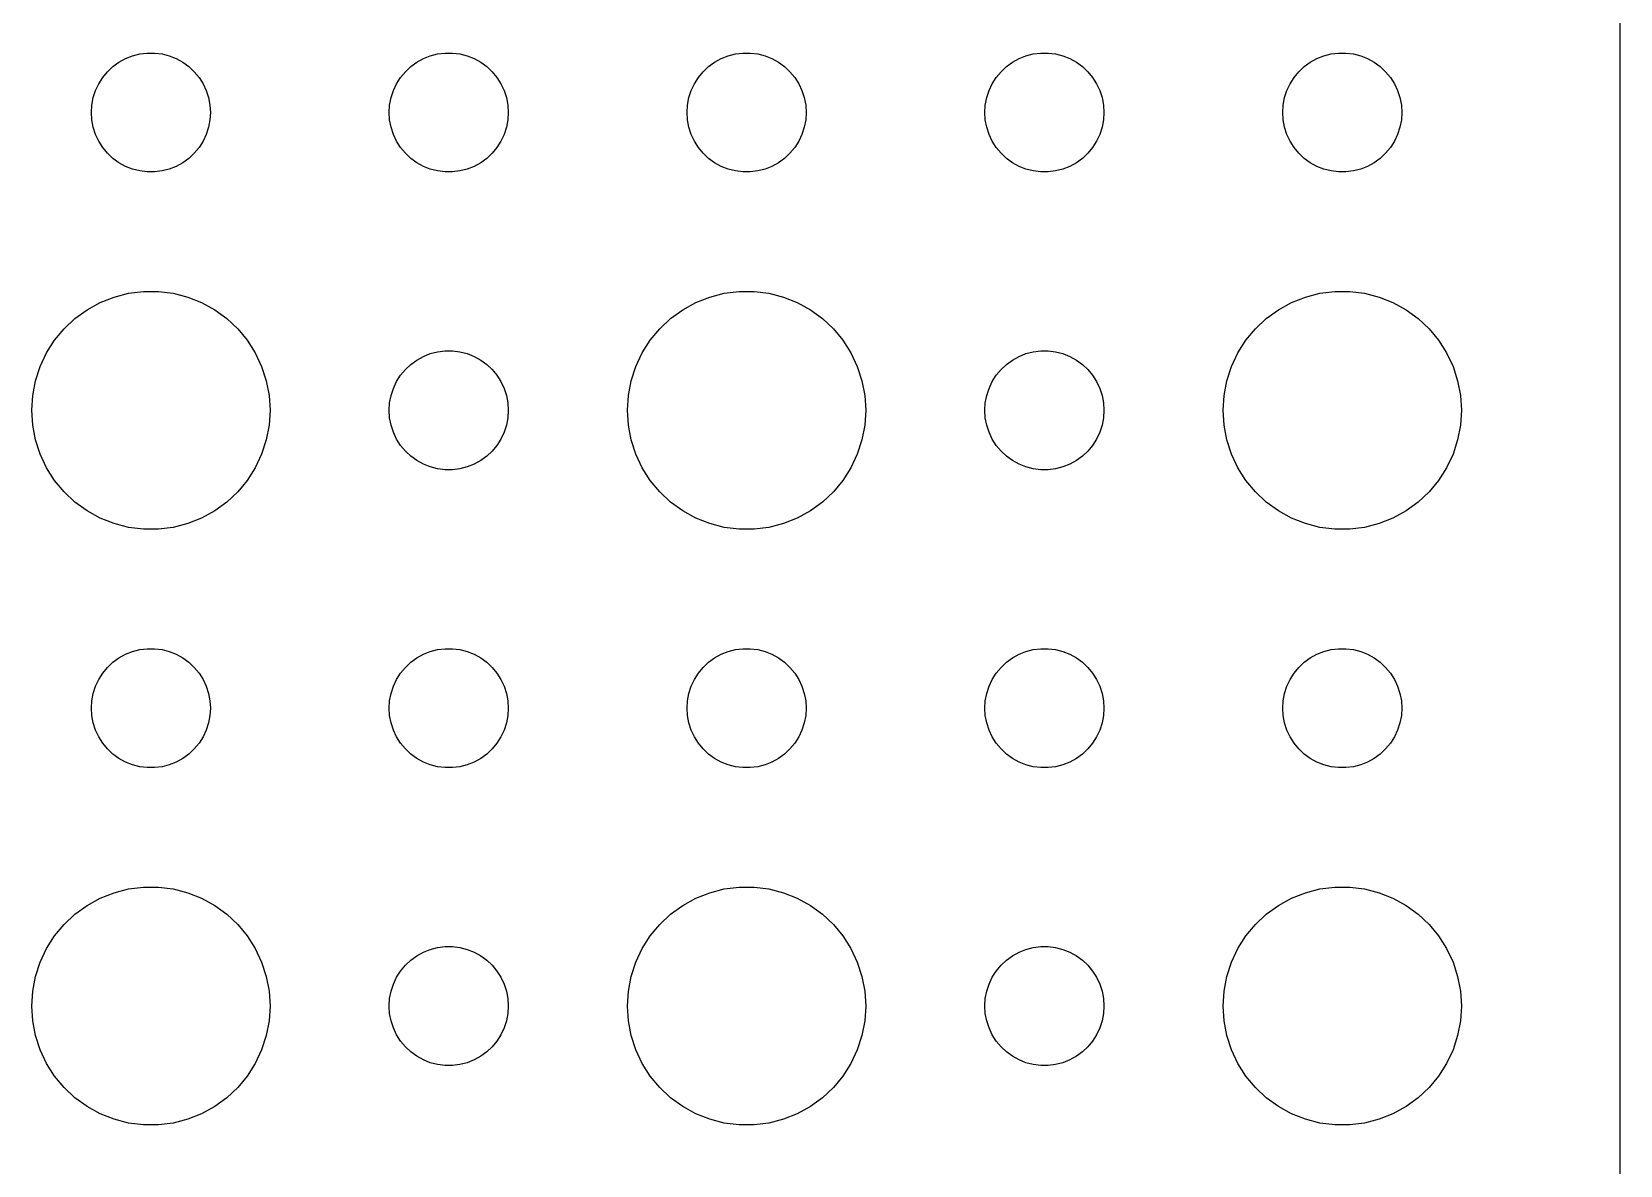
# Model space of a CAD drawing. Header units: metres. Extents: x -150 to 150, y -104 to 104.
# Drawn here: x 109.5 to 149.5, y -56.51 to -27.97 of the extents above; entities that cross this region are included whole.
import ezdxf

# ---------------------------------------------------------------- set-up
doc = ezdxf.new("R2010")
doc.units = ezdxf.units.M

msp = doc.modelspace()

# ---------------------------------------------------------------- linework, layer by layer
for p, q in [((149.5, -99.5), (149.5, 99.5)), ((111.544, -28.8442), (111.696, -28.7335)), ((111.696, -28.7335), (111.861, -28.6427)), ((111.861, -28.6427), (112.036, -28.5734)), ((112.036, -28.5734), (112.219, -28.5266)), ((112.219, -28.5266), (112.406, -28.503)), ((112.406, -28.503), (112.594, -28.503)), ((112.594, -28.503), (112.781, -28.5266)), ((112.781, -28.5266), (112.964, -28.5734)), ((112.964, -28.5734), (113.139, -28.6427)), ((113.139, -28.6427), (113.304, -28.7335)), ((113.304, -28.7335), (113.456, -28.8442)), ((119.044, -28.8442), (119.196, -28.7335)), ((119.196, -28.7335), (119.361, -28.6427)), ((119.361, -28.6427), (119.536, -28.5734)), ((119.536, -28.5734), (119.719, -28.5266)), ((119.719, -28.5266), (119.906, -28.503)), ((119.906, -28.503), (120.094, -28.503)), ((120.094, -28.503), (120.281, -28.5266)), ((120.281, -28.5266), (120.464, -28.5734)), ((120.464, -28.5734), (120.639, -28.6427)), ((120.639, -28.6427), (120.804, -28.7335)), ((120.804, -28.7335), (120.956, -28.8442)), ((126.544, -28.8442), (126.696, -28.7335)), ((126.696, -28.7335), (126.861, -28.6427)), ((126.861, -28.6427), (127.036, -28.5734)), ((127.036, -28.5734), (127.219, -28.5266)), ((127.219, -28.5266), (127.406, -28.503)), ((127.406, -28.503), (127.594, -28.503)), ((127.594, -28.503), (127.781, -28.5266)), ((127.781, -28.5266), (127.964, -28.5734)), ((127.964, -28.5734), (128.139, -28.6427)), ((128.139, -28.6427), (128.304, -28.7335)), ((128.304, -28.7335), (128.456, -28.8442)), ((134.044, -28.8442), (134.196, -28.7335)), ((134.196, -28.7335), (134.361, -28.6427)), ((134.361, -28.6427), (134.536, -28.5734)), ((134.536, -28.5734), (134.719, -28.5266)), ((134.719, -28.5266), (134.906, -28.503)), ((134.906, -28.503), (135.094, -28.503)), ((135.094, -28.503), (135.281, -28.5266)), ((135.281, -28.5266), (135.464, -28.5734)), ((135.464, -28.5734), (135.639, -28.6427)), ((135.639, -28.6427), (135.804, -28.7335)), ((135.804, -28.7335), (135.956, -28.8442)), ((141.544, -28.8442), (141.696, -28.7335)), ((141.696, -28.7335), (141.861, -28.6427)), ((141.861, -28.6427), (142.036, -28.5734)), ((142.036, -28.5734), (142.219, -28.5266)), ((142.219, -28.5266), (142.406, -28.503)), ((142.406, -28.503), (142.594, -28.503)), ((142.594, -28.503), (142.781, -28.5266)), ((142.781, -28.5266), (142.964, -28.5734)), ((142.964, -28.5734), (143.139, -28.6427)), ((143.139, -28.6427), (143.304, -28.7335)), ((143.304, -28.7335), (143.456, -28.8442)), ((111.186, -29.2774), (111.286, -29.1183)), ((111.286, -29.1183), (111.407, -28.9732)), ((111.407, -28.9732), (111.544, -28.8442)), ((113.456, -28.8442), (113.593, -28.9732)), ((113.593, -28.9732), (113.714, -29.1183)), ((113.714, -29.1183), (113.814, -29.2774)), ((118.686, -29.2774), (118.786, -29.1183)), ((118.786, -29.1183), (118.907, -28.9732)), ((118.907, -28.9732), (119.044, -28.8442)), ((120.956, -28.8442), (121.093, -28.9732)), ((121.093, -28.9732), (121.214, -29.1183)), ((121.214, -29.1183), (121.314, -29.2774)), ((126.186, -29.2774), (126.286, -29.1183)), ((126.286, -29.1183), (126.407, -28.9732)), ((126.407, -28.9732), (126.544, -28.8442)), ((128.456, -28.8442), (128.593, -28.9732)), ((128.593, -28.9732), (128.714, -29.1183)), ((128.714, -29.1183), (128.814, -29.2774)), ((133.686, -29.2774), (133.786, -29.1183)), ((133.786, -29.1183), (133.907, -28.9732)), ((133.907, -28.9732), (134.044, -28.8442)), ((135.956, -28.8442), (136.093, -28.9732)), ((136.093, -28.9732), (136.214, -29.1183)), ((136.214, -29.1183), (136.314, -29.2774)), ((141.186, -29.2774), (141.286, -29.1183)), ((141.286, -29.1183), (141.407, -28.9732)), ((141.407, -28.9732), (141.544, -28.8442)), ((143.456, -28.8442), (143.593, -28.9732)), ((143.593, -28.9732), (143.714, -29.1183)), ((143.714, -29.1183), (143.814, -29.2774)), ((111.047, -29.627), (111.105, -29.4478)), ((111.105, -29.4478), (111.186, -29.2774)), ((113.814, -29.2774), (113.895, -29.4478)), ((113.895, -29.4478), (113.953, -29.627)), ((118.547, -29.627), (118.605, -29.4478)), ((118.605, -29.4478), (118.686, -29.2774)), ((121.314, -29.2774), (121.395, -29.4478)), ((121.395, -29.4478), (121.453, -29.627)), ((126.047, -29.627), (126.105, -29.4478)), ((126.105, -29.4478), (126.186, -29.2774)), ((128.814, -29.2774), (128.895, -29.4478)), ((128.895, -29.4478), (128.953, -29.627)), ((133.547, -29.627), (133.605, -29.4478)), ((133.605, -29.4478), (133.686, -29.2774)), ((136.314, -29.2774), (136.395, -29.4478)), ((136.395, -29.4478), (136.453, -29.627)), ((141.047, -29.627), (141.105, -29.4478)), ((141.105, -29.4478), (141.186, -29.2774)), ((143.814, -29.2774), (143.895, -29.4478)), ((143.895, -29.4478), (143.953, -29.627)), ((111, -30), (111.012, -29.812)), ((111.012, -30.188), (111, -30)), ((111.012, -29.812), (111.047, -29.627)), ((113.953, -29.627), (113.988, -29.812)), ((113.988, -29.812), (114, -30)), ((114, -30), (113.988, -30.188)), ((118.5, -30), (118.512, -29.812)), ((118.512, -30.188), (118.5, -30)), ((118.512, -29.812), (118.547, -29.627)), ((121.453, -29.627), (121.488, -29.812)), ((121.488, -29.812), (121.5, -30)), ((121.5, -30), (121.488, -30.188)), ((126, -30), (126.012, -29.812)), ((126.012, -30.188), (126, -30)), ((126.012, -29.812), (126.047, -29.627)), ((128.953, -29.627), (128.988, -29.812)), ((128.988, -29.812), (129, -30)), ((129, -30), (128.988, -30.188)), ((133.5, -30), (133.512, -29.812)), ((133.512, -30.188), (133.5, -30)), ((133.512, -29.812), (133.547, -29.627)), ((136.453, -29.627), (136.488, -29.812)), ((136.488, -29.812), (136.5, -30)), ((136.5, -30), (136.488, -30.188)), ((141, -30), (141.012, -29.812)), ((141.012, -30.188), (141, -30)), ((141.012, -29.812), (141.047, -29.627)), ((143.953, -29.627), (143.988, -29.812)), ((143.988, -29.812), (144, -30)), ((144, -30), (143.988, -30.188)), ((111.047, -30.373), (111.012, -30.188)), ((111.105, -30.5522), (111.047, -30.373)), ((113.953, -30.373), (113.895, -30.5522)), ((113.988, -30.188), (113.953, -30.373)), ((118.547, -30.373), (118.512, -30.188)), ((118.605, -30.5522), (118.547, -30.373)), ((121.453, -30.373), (121.395, -30.5522)), ((121.488, -30.188), (121.453, -30.373)), ((126.047, -30.373), (126.012, -30.188)), ((126.105, -30.5522), (126.047, -30.373)), ((128.953, -30.373), (128.895, -30.5522)), ((128.988, -30.188), (128.953, -30.373)), ((133.547, -30.373), (133.512, -30.188)), ((133.605, -30.5522), (133.547, -30.373)), ((136.453, -30.373), (136.395, -30.5522)), ((136.488, -30.188), (136.453, -30.373)), ((141.047, -30.373), (141.012, -30.188)), ((141.105, -30.5522), (141.047, -30.373)), ((143.953, -30.373), (143.895, -30.5522)), ((143.988, -30.188), (143.953, -30.373)), ((111.186, -30.7226), (111.105, -30.5522)), ((111.286, -30.8817), (111.186, -30.7226)), ((113.814, -30.7226), (113.714, -30.8817)), ((113.895, -30.5522), (113.814, -30.7226)), ((118.686, -30.7226), (118.605, -30.5522)), ((118.786, -30.8817), (118.686, -30.7226)), ((121.314, -30.7226), (121.214, -30.8817)), ((121.395, -30.5522), (121.314, -30.7226)), ((126.186, -30.7226), (126.105, -30.5522)), ((126.286, -30.8817), (126.186, -30.7226)), ((128.814, -30.7226), (128.714, -30.8817)), ((128.895, -30.5522), (128.814, -30.7226)), ((133.686, -30.7226), (133.605, -30.5522)), ((133.786, -30.8817), (133.686, -30.7226)), ((136.314, -30.7226), (136.214, -30.8817)), ((136.395, -30.5522), (136.314, -30.7226)), ((141.186, -30.7226), (141.105, -30.5522)), ((141.286, -30.8817), (141.186, -30.7226)), ((143.814, -30.7226), (143.714, -30.8817)), ((143.895, -30.5522), (143.814, -30.7226)), ((111.407, -31.0268), (111.286, -30.8817)), ((111.544, -31.1558), (111.407, -31.0268)), ((111.696, -31.2665), (111.544, -31.1558)), ((113.456, -31.1558), (113.304, -31.2665)), ((113.593, -31.0268), (113.456, -31.1558)), ((113.714, -30.8817), (113.593, -31.0268)), ((118.907, -31.0268), (118.786, -30.8817)), ((119.044, -31.1558), (118.907, -31.0268)), ((119.196, -31.2665), (119.044, -31.1558)), ((120.956, -31.1558), (120.804, -31.2665)), ((121.093, -31.0268), (120.956, -31.1558)), ((121.214, -30.8817), (121.093, -31.0268)), ((126.407, -31.0268), (126.286, -30.8817)), ((126.544, -31.1558), (126.407, -31.0268)), ((126.696, -31.2665), (126.544, -31.1558)), ((128.456, -31.1558), (128.304, -31.2665)), ((128.593, -31.0268), (128.456, -31.1558)), ((128.714, -30.8817), (128.593, -31.0268)), ((133.907, -31.0268), (133.786, -30.8817)), ((134.044, -31.1558), (133.907, -31.0268)), ((134.196, -31.2665), (134.044, -31.1558)), ((135.956, -31.1558), (135.804, -31.2665)), ((136.093, -31.0268), (135.956, -31.1558)), ((136.214, -30.8817), (136.093, -31.0268)), ((141.407, -31.0268), (141.286, -30.8817)), ((141.544, -31.1558), (141.407, -31.0268)), ((141.696, -31.2665), (141.544, -31.1558)), ((143.456, -31.1558), (143.304, -31.2665)), ((143.593, -31.0268), (143.456, -31.1558)), ((143.714, -30.8817), (143.593, -31.0268)), ((111.861, -31.3572), (111.696, -31.2665)), ((112.036, -31.4266), (111.861, -31.3572)), ((112.219, -31.4734), (112.036, -31.4266)), ((112.406, -31.497), (112.219, -31.4734)), ((112.594, -31.497), (112.406, -31.497)), ((112.781, -31.4734), (112.594, -31.497)), ((112.964, -31.4266), (112.781, -31.4734)), ((113.139, -31.3572), (112.964, -31.4266)), ((113.304, -31.2665), (113.139, -31.3572)), ((119.361, -31.3572), (119.196, -31.2665)), ((119.536, -31.4266), (119.361, -31.3572)), ((119.719, -31.4734), (119.536, -31.4266)), ((119.906, -31.497), (119.719, -31.4734)), ((120.094, -31.497), (119.906, -31.497)), ((120.281, -31.4734), (120.094, -31.497)), ((120.464, -31.4266), (120.281, -31.4734)), ((120.639, -31.3572), (120.464, -31.4266)), ((120.804, -31.2665), (120.639, -31.3572)), ((126.861, -31.3572), (126.696, -31.2665)), ((127.036, -31.4266), (126.861, -31.3572)), ((127.219, -31.4734), (127.036, -31.4266)), ((127.406, -31.497), (127.219, -31.4734)), ((127.594, -31.497), (127.406, -31.497)), ((127.781, -31.4734), (127.594, -31.497)), ((127.964, -31.4266), (127.781, -31.4734)), ((128.139, -31.3572), (127.964, -31.4266)), ((128.304, -31.2665), (128.139, -31.3572)), ((134.361, -31.3572), (134.196, -31.2665)), ((134.536, -31.4266), (134.361, -31.3572)), ((134.719, -31.4734), (134.536, -31.4266)), ((134.906, -31.497), (134.719, -31.4734)), ((135.094, -31.497), (134.906, -31.497)), ((135.281, -31.4734), (135.094, -31.497)), ((135.464, -31.4266), (135.281, -31.4734)), ((135.639, -31.3572), (135.464, -31.4266)), ((135.804, -31.2665), (135.639, -31.3572)), ((141.861, -31.3572), (141.696, -31.2665)), ((142.036, -31.4266), (141.861, -31.3572)), ((142.219, -31.4734), (142.036, -31.4266)), ((142.406, -31.497), (142.219, -31.4734)), ((142.594, -31.497), (142.406, -31.497)), ((142.781, -31.4734), (142.594, -31.497)), ((142.964, -31.4266), (142.781, -31.4734)), ((143.139, -31.3572), (142.964, -31.4266)), ((143.304, -31.2665), (143.139, -31.3572)), ((110.893, -34.967), (111.223, -34.7855)), ((111.223, -34.7855), (111.573, -34.6468)), ((111.573, -34.6468), (111.938, -34.5531)), ((111.938, -34.5531), (112.312, -34.5059)), ((112.312, -34.5059), (112.688, -34.5059)), ((112.688, -34.5059), (113.062, -34.5531)), ((113.062, -34.5531), (113.427, -34.6468)), ((113.427, -34.6468), (113.777, -34.7855)), ((113.777, -34.7855), (114.107, -34.967)), ((125.893, -34.967), (126.223, -34.7855)), ((126.223, -34.7855), (126.573, -34.6468)), ((126.573, -34.6468), (126.938, -34.5531)), ((126.938, -34.5531), (127.312, -34.5059)), ((127.312, -34.5059), (127.688, -34.5059)), ((127.688, -34.5059), (128.062, -34.5531)), ((128.062, -34.5531), (128.427, -34.6468)), ((128.427, -34.6468), (128.777, -34.7855)), ((128.777, -34.7855), (129.107, -34.967)), ((140.893, -34.967), (141.223, -34.7855)), ((141.223, -34.7855), (141.573, -34.6468)), ((141.573, -34.6468), (141.938, -34.5531)), ((141.938, -34.5531), (142.312, -34.5059)), ((142.312, -34.5059), (142.688, -34.5059)), ((142.688, -34.5059), (143.062, -34.5531)), ((143.062, -34.5531), (143.427, -34.6468)), ((143.427, -34.6468), (143.777, -34.7855)), ((143.777, -34.7855), (144.107, -34.967)), ((110.313, -35.4464), (110.588, -35.1885)), ((110.588, -35.1885), (110.893, -34.967)), ((114.107, -34.967), (114.412, -35.1885)), ((114.412, -35.1885), (114.687, -35.4464)), ((125.313, -35.4464), (125.588, -35.1885)), ((125.588, -35.1885), (125.893, -34.967)), ((129.107, -34.967), (129.412, -35.1885)), ((129.412, -35.1885), (129.687, -35.4464)), ((140.313, -35.4464), (140.588, -35.1885)), ((140.588, -35.1885), (140.893, -34.967)), ((144.107, -34.967), (144.412, -35.1885)), ((144.412, -35.1885), (144.687, -35.4464)), ((110.073, -35.7366), (110.313, -35.4464)), ((114.687, -35.4464), (114.927, -35.7366)), ((125.073, -35.7366), (125.313, -35.4464)), ((129.687, -35.4464), (129.927, -35.7366)), ((140.073, -35.7366), (140.313, -35.4464)), ((144.687, -35.4464), (144.927, -35.7366)), ((109.871, -36.0547), (110.073, -35.7366)), ((114.927, -35.7366), (115.129, -36.0547)), ((124.871, -36.0547), (125.073, -35.7366)), ((129.927, -35.7366), (130.129, -36.0547)), ((139.871, -36.0547), (140.073, -35.7366)), ((144.927, -35.7366), (145.129, -36.0547)), ((109.594, -36.7539), (109.711, -36.3956)), ((109.711, -36.3956), (109.871, -36.0547)), ((115.129, -36.0547), (115.289, -36.3956)), ((115.289, -36.3956), (115.406, -36.7539)), ((118.907, -36.4732), (119.044, -36.3442)), ((119.044, -36.3442), (119.196, -36.2335)), ((119.196, -36.2335), (119.361, -36.1428)), ((119.361, -36.1428), (119.536, -36.0734)), ((119.536, -36.0734), (119.719, -36.0266)), ((119.719, -36.0266), (119.906, -36.003)), ((119.906, -36.003), (120.094, -36.003)), ((120.094, -36.003), (120.281, -36.0266)), ((120.281, -36.0266), (120.464, -36.0734)), ((120.464, -36.0734), (120.639, -36.1428)), ((120.639, -36.1428), (120.804, -36.2335)), ((120.804, -36.2335), (120.956, -36.3442)), ((120.956, -36.3442), (121.093, -36.4732)), ((124.594, -36.7539), (124.711, -36.3956)), ((124.711, -36.3956), (124.871, -36.0547)), ((130.129, -36.0547), (130.289, -36.3956)), ((130.289, -36.3956), (130.406, -36.7539)), ((133.907, -36.4732), (134.044, -36.3442)), ((134.044, -36.3442), (134.196, -36.2335)), ((134.196, -36.2335), (134.361, -36.1428)), ((134.361, -36.1428), (134.536, -36.0734)), ((134.536, -36.0734), (134.719, -36.0266)), ((134.719, -36.0266), (134.906, -36.003)), ((134.906, -36.003), (135.094, -36.003)), ((135.094, -36.003), (135.281, -36.0266)), ((135.281, -36.0266), (135.464, -36.0734)), ((135.464, -36.0734), (135.639, -36.1428)), ((135.639, -36.1428), (135.804, -36.2335)), ((135.804, -36.2335), (135.956, -36.3442)), ((135.956, -36.3442), (136.093, -36.4732)), ((139.594, -36.7539), (139.711, -36.3956)), ((139.711, -36.3956), (139.871, -36.0547)), ((145.129, -36.0547), (145.289, -36.3956)), ((145.289, -36.3956), (145.406, -36.7539)), ((109.524, -37.124), (109.594, -36.7539)), ((115.406, -36.7539), (115.476, -37.124)), ((118.605, -36.9478), (118.686, -36.7774)), ((118.686, -36.7774), (118.786, -36.6183)), ((118.786, -36.6183), (118.907, -36.4732)), ((121.093, -36.4732), (121.214, -36.6183)), ((121.214, -36.6183), (121.314, -36.7774)), ((121.314, -36.7774), (121.395, -36.9478)), ((124.524, -37.124), (124.594, -36.7539)), ((130.406, -36.7539), (130.476, -37.124)), ((133.605, -36.9478), (133.686, -36.7774)), ((133.686, -36.7774), (133.786, -36.6183)), ((133.786, -36.6183), (133.907, -36.4732)), ((136.093, -36.4732), (136.214, -36.6183)), ((136.214, -36.6183), (136.314, -36.7774)), ((136.314, -36.7774), (136.395, -36.9478)), ((139.524, -37.124), (139.594, -36.7539)), ((145.406, -36.7539), (145.476, -37.124)), ((109.5, -37.5), (109.524, -37.124)), ((115.476, -37.124), (115.5, -37.5)), ((118.512, -37.312), (118.547, -37.127)), ((118.547, -37.127), (118.605, -36.9478)), ((121.395, -36.9478), (121.453, -37.127)), ((121.453, -37.127), (121.488, -37.312)), ((124.5, -37.5), (124.524, -37.124)), ((130.476, -37.124), (130.5, -37.5)), ((133.512, -37.312), (133.547, -37.127)), ((133.547, -37.127), (133.605, -36.9478)), ((136.395, -36.9478), (136.453, -37.127)), ((136.453, -37.127), (136.488, -37.312)), ((139.5, -37.5), (139.524, -37.124)), ((145.476, -37.124), (145.5, -37.5)), ((109.524, -37.876), (109.5, -37.5)), ((115.5, -37.5), (115.476, -37.876)), ((118.5, -37.5), (118.512, -37.312)), ((118.512, -37.688), (118.5, -37.5)), ((121.488, -37.312), (121.5, -37.5)), ((121.5, -37.5), (121.488, -37.688)), ((124.524, -37.876), (124.5, -37.5)), ((130.5, -37.5), (130.476, -37.876)), ((133.5, -37.5), (133.512, -37.312)), ((133.512, -37.688), (133.5, -37.5)), ((136.488, -37.312), (136.5, -37.5)), ((136.5, -37.5), (136.488, -37.688)), ((139.524, -37.876), (139.5, -37.5)), ((145.5, -37.5), (145.476, -37.876)), ((109.594, -38.2461), (109.524, -37.876)), ((115.476, -37.876), (115.406, -38.2461)), ((118.547, -37.873), (118.512, -37.688)), ((118.605, -38.0522), (118.547, -37.873)), ((121.453, -37.873), (121.395, -38.0522)), ((121.488, -37.688), (121.453, -37.873)), ((124.594, -38.2461), (124.524, -37.876)), ((130.476, -37.876), (130.406, -38.2461)), ((133.547, -37.873), (133.512, -37.688)), ((133.605, -38.0522), (133.547, -37.873)), ((136.453, -37.873), (136.395, -38.0522)), ((136.488, -37.688), (136.453, -37.873)), ((139.594, -38.2461), (139.524, -37.876)), ((145.476, -37.876), (145.406, -38.2461)), ((109.711, -38.6044), (109.594, -38.2461)), ((115.406, -38.2461), (115.289, -38.6044)), ((118.686, -38.2226), (118.605, -38.0522)), ((118.786, -38.3817), (118.686, -38.2226)), ((118.907, -38.5268), (118.786, -38.3817)), ((121.214, -38.3817), (121.093, -38.5268)), ((121.314, -38.2226), (121.214, -38.3817)), ((121.395, -38.0522), (121.314, -38.2226)), ((124.711, -38.6044), (124.594, -38.2461)), ((130.406, -38.2461), (130.289, -38.6044)), ((133.686, -38.2226), (133.605, -38.0522)), ((133.786, -38.3817), (133.686, -38.2226)), ((133.907, -38.5268), (133.786, -38.3817)), ((136.214, -38.3817), (136.093, -38.5268)), ((136.314, -38.2226), (136.214, -38.3817)), ((136.395, -38.0522), (136.314, -38.2226)), ((139.711, -38.6044), (139.594, -38.2461)), ((145.406, -38.2461), (145.289, -38.6044)), ((109.871, -38.9453), (109.711, -38.6044)), ((115.289, -38.6044), (115.129, -38.9453)), ((119.044, -38.6558), (118.907, -38.5268)), ((119.196, -38.7665), (119.044, -38.6558)), ((119.361, -38.8572), (119.196, -38.7665)), ((120.804, -38.7665), (120.639, -38.8572)), ((120.956, -38.6558), (120.804, -38.7665)), ((121.093, -38.5268), (120.956, -38.6558)), ((124.871, -38.9453), (124.711, -38.6044)), ((130.289, -38.6044), (130.129, -38.9453)), ((134.044, -38.6558), (133.907, -38.5268)), ((134.196, -38.7665), (134.044, -38.6558)), ((134.361, -38.8572), (134.196, -38.7665)), ((135.804, -38.7665), (135.639, -38.8572)), ((135.956, -38.6558), (135.804, -38.7665)), ((136.093, -38.5268), (135.956, -38.6558)), ((139.871, -38.9453), (139.711, -38.6044)), ((145.289, -38.6044), (145.129, -38.9453)), ((110.073, -39.2634), (109.871, -38.9453)), ((115.129, -38.9453), (114.927, -39.2634)), ((119.536, -38.9266), (119.361, -38.8572)), ((119.719, -38.9734), (119.536, -38.9266)), ((119.906, -38.997), (119.719, -38.9734)), ((120.094, -38.997), (119.906, -38.997)), ((120.281, -38.9734), (120.094, -38.997)), ((120.464, -38.9266), (120.281, -38.9734)), ((120.639, -38.8572), (120.464, -38.9266)), ((125.073, -39.2634), (124.871, -38.9453)), ((130.129, -38.9453), (129.927, -39.2634)), ((134.536, -38.9266), (134.361, -38.8572)), ((134.719, -38.9734), (134.536, -38.9266)), ((134.906, -38.997), (134.719, -38.9734)), ((135.094, -38.997), (134.906, -38.997)), ((135.281, -38.9734), (135.094, -38.997)), ((135.464, -38.9266), (135.281, -38.9734)), ((135.639, -38.8572), (135.464, -38.9266)), ((140.073, -39.2634), (139.871, -38.9453)), ((145.129, -38.9453), (144.927, -39.2634)), ((110.313, -39.5536), (110.073, -39.2634)), ((110.588, -39.8115), (110.313, -39.5536)), ((114.687, -39.5536), (114.412, -39.8115)), ((114.927, -39.2634), (114.687, -39.5536)), ((125.313, -39.5536), (125.073, -39.2634)), ((125.588, -39.8115), (125.313, -39.5536)), ((129.687, -39.5536), (129.412, -39.8115)), ((129.927, -39.2634), (129.687, -39.5536)), ((140.313, -39.5536), (140.073, -39.2634)), ((140.588, -39.8115), (140.313, -39.5536)), ((144.687, -39.5536), (144.412, -39.8115)), ((144.927, -39.2634), (144.687, -39.5536)), ((110.893, -40.033), (110.588, -39.8115)), ((114.412, -39.8115), (114.107, -40.033)), ((125.893, -40.033), (125.588, -39.8115)), ((129.412, -39.8115), (129.107, -40.033)), ((140.893, -40.033), (140.588, -39.8115)), ((144.412, -39.8115), (144.107, -40.033)), ((111.223, -40.2145), (110.893, -40.033)), ((111.573, -40.3532), (111.223, -40.2145)), ((111.938, -40.4469), (111.573, -40.3532)), ((113.427, -40.3532), (113.062, -40.4469)), ((113.777, -40.2145), (113.427, -40.3532)), ((114.107, -40.033), (113.777, -40.2145)), ((126.223, -40.2145), (125.893, -40.033)), ((126.573, -40.3532), (126.223, -40.2145)), ((126.938, -40.4469), (126.573, -40.3532)), ((128.427, -40.3532), (128.062, -40.4469)), ((128.777, -40.2145), (128.427, -40.3532)), ((129.107, -40.033), (128.777, -40.2145)), ((141.223, -40.2145), (140.893, -40.033)), ((141.573, -40.3532), (141.223, -40.2145)), ((141.938, -40.4469), (141.573, -40.3532)), ((143.427, -40.3532), (143.062, -40.4469)), ((143.777, -40.2145), (143.427, -40.3532)), ((144.107, -40.033), (143.777, -40.2145)), ((112.312, -40.4941), (111.938, -40.4469)), ((112.688, -40.4941), (112.312, -40.4941)), ((113.062, -40.4469), (112.688, -40.4941)), ((127.312, -40.4941), (126.938, -40.4469)), ((127.688, -40.4941), (127.312, -40.4941)), ((128.062, -40.4469), (127.688, -40.4941)), ((142.312, -40.4941), (141.938, -40.4469)), ((142.688, -40.4941), (142.312, -40.4941)), ((143.062, -40.4469), (142.688, -40.4941)), ((111.861, -43.6428), (112.036, -43.5734)), ((112.036, -43.5734), (112.219, -43.5266)), ((112.219, -43.5266), (112.406, -43.503)), ((112.406, -43.503), (112.594, -43.503)), ((112.594, -43.503), (112.781, -43.5266)), ((112.781, -43.5266), (112.964, -43.5734)), ((112.964, -43.5734), (113.139, -43.6428)), ((119.361, -43.6428), (119.536, -43.5734)), ((119.536, -43.5734), (119.719, -43.5266)), ((119.719, -43.5266), (119.906, -43.503)), ((119.906, -43.503), (120.094, -43.503)), ((120.094, -43.503), (120.281, -43.5266)), ((120.281, -43.5266), (120.464, -43.5734)), ((120.464, -43.5734), (120.639, -43.6428)), ((126.861, -43.6428), (127.036, -43.5734)), ((127.036, -43.5734), (127.219, -43.5266)), ((127.219, -43.5266), (127.406, -43.503)), ((127.406, -43.503), (127.594, -43.503)), ((127.594, -43.503), (127.781, -43.5266)), ((127.781, -43.5266), (127.964, -43.5734)), ((127.964, -43.5734), (128.139, -43.6428)), ((134.361, -43.6428), (134.536, -43.5734)), ((134.536, -43.5734), (134.719, -43.5266)), ((134.719, -43.5266), (134.906, -43.503)), ((134.906, -43.503), (135.094, -43.503)), ((135.094, -43.503), (135.281, -43.5266)), ((135.281, -43.5266), (135.464, -43.5734)), ((135.464, -43.5734), (135.639, -43.6428)), ((141.861, -43.6428), (142.036, -43.5734)), ((142.036, -43.5734), (142.219, -43.5266)), ((142.219, -43.5266), (142.406, -43.503)), ((142.406, -43.503), (142.594, -43.503)), ((142.594, -43.503), (142.781, -43.5266)), ((142.781, -43.5266), (142.964, -43.5734)), ((142.964, -43.5734), (143.139, -43.6428)), ((111.286, -44.1183), (111.407, -43.9732)), ((111.407, -43.9732), (111.544, -43.8442)), ((111.544, -43.8442), (111.696, -43.7335)), ((111.696, -43.7335), (111.861, -43.6428)), ((113.139, -43.6428), (113.304, -43.7335)), ((113.304, -43.7335), (113.456, -43.8442)), ((113.456, -43.8442), (113.593, -43.9732)), ((113.593, -43.9732), (113.714, -44.1183)), ((118.786, -44.1183), (118.907, -43.9732)), ((118.907, -43.9732), (119.044, -43.8442)), ((119.044, -43.8442), (119.196, -43.7335)), ((119.196, -43.7335), (119.361, -43.6428)), ((120.639, -43.6428), (120.804, -43.7335)), ((120.804, -43.7335), (120.956, -43.8442)), ((120.956, -43.8442), (121.093, -43.9732)), ((121.093, -43.9732), (121.214, -44.1183)), ((126.286, -44.1183), (126.407, -43.9732)), ((126.407, -43.9732), (126.544, -43.8442)), ((126.544, -43.8442), (126.696, -43.7335)), ((126.696, -43.7335), (126.861, -43.6428)), ((128.139, -43.6428), (128.304, -43.7335)), ((128.304, -43.7335), (128.456, -43.8442)), ((128.456, -43.8442), (128.593, -43.9732)), ((128.593, -43.9732), (128.714, -44.1183)), ((133.786, -44.1183), (133.907, -43.9732)), ((133.907, -43.9732), (134.044, -43.8442)), ((134.044, -43.8442), (134.196, -43.7335)), ((134.196, -43.7335), (134.361, -43.6428)), ((135.639, -43.6428), (135.804, -43.7335)), ((135.804, -43.7335), (135.956, -43.8442)), ((135.956, -43.8442), (136.093, -43.9732)), ((136.093, -43.9732), (136.214, -44.1183)), ((141.286, -44.1183), (141.407, -43.9732)), ((141.407, -43.9732), (141.544, -43.8442)), ((141.544, -43.8442), (141.696, -43.7335)), ((141.696, -43.7335), (141.861, -43.6428)), ((143.139, -43.6428), (143.304, -43.7335)), ((143.304, -43.7335), (143.456, -43.8442)), ((143.456, -43.8442), (143.593, -43.9732)), ((143.593, -43.9732), (143.714, -44.1183)), ((111.105, -44.4478), (111.186, -44.2774)), ((111.186, -44.2774), (111.286, -44.1183)), ((113.714, -44.1183), (113.814, -44.2774)), ((113.814, -44.2774), (113.895, -44.4478)), ((118.605, -44.4478), (118.686, -44.2774)), ((118.686, -44.2774), (118.786, -44.1183)), ((121.214, -44.1183), (121.314, -44.2774)), ((121.314, -44.2774), (121.395, -44.4478)), ((126.105, -44.4478), (126.186, -44.2774)), ((126.186, -44.2774), (126.286, -44.1183)), ((128.714, -44.1183), (128.814, -44.2774)), ((128.814, -44.2774), (128.895, -44.4478)), ((133.605, -44.4478), (133.686, -44.2774)), ((133.686, -44.2774), (133.786, -44.1183)), ((136.214, -44.1183), (136.314, -44.2774)), ((136.314, -44.2774), (136.395, -44.4478)), ((141.105, -44.4478), (141.186, -44.2774)), ((141.186, -44.2774), (141.286, -44.1183)), ((143.714, -44.1183), (143.814, -44.2774)), ((143.814, -44.2774), (143.895, -44.4478)), ((111.012, -44.812), (111.047, -44.627)), ((111.047, -44.627), (111.105, -44.4478)), ((113.895, -44.4478), (113.953, -44.627)), ((113.953, -44.627), (113.988, -44.812)), ((118.512, -44.812), (118.547, -44.627)), ((118.547, -44.627), (118.605, -44.4478)), ((121.395, -44.4478), (121.453, -44.627)), ((121.453, -44.627), (121.488, -44.812)), ((126.012, -44.812), (126.047, -44.627)), ((126.047, -44.627), (126.105, -44.4478)), ((128.895, -44.4478), (128.953, -44.627)), ((128.953, -44.627), (128.988, -44.812)), ((133.512, -44.812), (133.547, -44.627)), ((133.547, -44.627), (133.605, -44.4478)), ((136.395, -44.4478), (136.453, -44.627)), ((136.453, -44.627), (136.488, -44.812)), ((141.012, -44.812), (141.047, -44.627)), ((141.047, -44.627), (141.105, -44.4478)), ((143.895, -44.4478), (143.953, -44.627)), ((143.953, -44.627), (143.988, -44.812)), ((111, -45), (111.012, -44.812)), ((111.012, -45.188), (111, -45)), ((111.047, -45.373), (111.012, -45.188)), ((113.988, -45.188), (113.953, -45.373)), ((113.988, -44.812), (114, -45)), ((114, -45), (113.988, -45.188)), ((118.5, -45), (118.512, -44.812)), ((118.512, -45.188), (118.5, -45)), ((118.547, -45.373), (118.512, -45.188)), ((121.488, -45.188), (121.453, -45.373)), ((121.488, -44.812), (121.5, -45)), ((121.5, -45), (121.488, -45.188)), ((126, -45), (126.012, -44.812)), ((126.012, -45.188), (126, -45)), ((126.047, -45.373), (126.012, -45.188)), ((128.988, -45.188), (128.953, -45.373)), ((128.988, -44.812), (129, -45)), ((129, -45), (128.988, -45.188)), ((133.5, -45), (133.512, -44.812)), ((133.512, -45.188), (133.5, -45)), ((133.547, -45.373), (133.512, -45.188)), ((136.488, -45.188), (136.453, -45.373)), ((136.488, -44.812), (136.5, -45)), ((136.5, -45), (136.488, -45.188)), ((141, -45), (141.012, -44.812)), ((141.012, -45.188), (141, -45)), ((141.047, -45.373), (141.012, -45.188)), ((143.988, -45.188), (143.953, -45.373)), ((143.988, -44.812), (144, -45)), ((144, -45), (143.988, -45.188)), ((111.105, -45.5522), (111.047, -45.373)), ((111.186, -45.7226), (111.105, -45.5522)), ((113.895, -45.5522), (113.814, -45.7226)), ((113.953, -45.373), (113.895, -45.5522)), ((118.605, -45.5522), (118.547, -45.373)), ((118.686, -45.7226), (118.605, -45.5522)), ((121.395, -45.5522), (121.314, -45.7226)), ((121.453, -45.373), (121.395, -45.5522)), ((126.105, -45.5522), (126.047, -45.373)), ((126.186, -45.7226), (126.105, -45.5522)), ((128.895, -45.5522), (128.814, -45.7226)), ((128.953, -45.373), (128.895, -45.5522)), ((133.605, -45.5522), (133.547, -45.373)), ((133.686, -45.7226), (133.605, -45.5522)), ((136.395, -45.5522), (136.314, -45.7226)), ((136.453, -45.373), (136.395, -45.5522)), ((141.105, -45.5522), (141.047, -45.373)), ((141.186, -45.7226), (141.105, -45.5522)), ((143.895, -45.5522), (143.814, -45.7226)), ((143.953, -45.373), (143.895, -45.5522)), ((111.286, -45.8817), (111.186, -45.7226)), ((111.407, -46.0268), (111.286, -45.8817)), ((113.714, -45.8817), (113.593, -46.0268)), ((113.814, -45.7226), (113.714, -45.8817)), ((118.786, -45.8817), (118.686, -45.7226)), ((118.907, -46.0268), (118.786, -45.8817)), ((121.214, -45.8817), (121.093, -46.0268)), ((121.314, -45.7226), (121.214, -45.8817)), ((126.286, -45.8817), (126.186, -45.7226)), ((126.407, -46.0268), (126.286, -45.8817)), ((128.714, -45.8817), (128.593, -46.0268)), ((128.814, -45.7226), (128.714, -45.8817)), ((133.786, -45.8817), (133.686, -45.7226)), ((133.907, -46.0268), (133.786, -45.8817)), ((136.214, -45.8817), (136.093, -46.0268)), ((136.314, -45.7226), (136.214, -45.8817)), ((141.286, -45.8817), (141.186, -45.7226)), ((141.407, -46.0268), (141.286, -45.8817)), ((143.714, -45.8817), (143.593, -46.0268)), ((143.814, -45.7226), (143.714, -45.8817)), ((111.544, -46.1558), (111.407, -46.0268)), ((111.696, -46.2665), (111.544, -46.1558)), ((111.861, -46.3572), (111.696, -46.2665)), ((112.036, -46.4266), (111.861, -46.3572)), ((113.139, -46.3572), (112.964, -46.4266)), ((113.304, -46.2665), (113.139, -46.3572)), ((113.456, -46.1558), (113.304, -46.2665)), ((113.593, -46.0268), (113.456, -46.1558)), ((119.044, -46.1558), (118.907, -46.0268)), ((119.196, -46.2665), (119.044, -46.1558)), ((119.361, -46.3572), (119.196, -46.2665)), ((119.536, -46.4266), (119.361, -46.3572)), ((120.639, -46.3572), (120.464, -46.4266)), ((120.804, -46.2665), (120.639, -46.3572)), ((120.956, -46.1558), (120.804, -46.2665)), ((121.093, -46.0268), (120.956, -46.1558)), ((126.544, -46.1558), (126.407, -46.0268)), ((126.696, -46.2665), (126.544, -46.1558)), ((126.861, -46.3572), (126.696, -46.2665)), ((127.036, -46.4266), (126.861, -46.3572)), ((128.139, -46.3572), (127.964, -46.4266)), ((128.304, -46.2665), (128.139, -46.3572)), ((128.456, -46.1558), (128.304, -46.2665)), ((128.593, -46.0268), (128.456, -46.1558)), ((134.044, -46.1558), (133.907, -46.0268)), ((134.196, -46.2665), (134.044, -46.1558)), ((134.361, -46.3572), (134.196, -46.2665)), ((134.536, -46.4266), (134.361, -46.3572)), ((135.639, -46.3572), (135.464, -46.4266)), ((135.804, -46.2665), (135.639, -46.3572)), ((135.956, -46.1558), (135.804, -46.2665)), ((136.093, -46.0268), (135.956, -46.1558)), ((141.544, -46.1558), (141.407, -46.0268)), ((141.696, -46.2665), (141.544, -46.1558)), ((141.861, -46.3572), (141.696, -46.2665)), ((142.036, -46.4266), (141.861, -46.3572)), ((143.139, -46.3572), (142.964, -46.4266)), ((143.304, -46.2665), (143.139, -46.3572)), ((143.456, -46.1558), (143.304, -46.2665)), ((143.593, -46.0268), (143.456, -46.1558)), ((112.219, -46.4734), (112.036, -46.4266)), ((112.406, -46.497), (112.219, -46.4734)), ((112.594, -46.497), (112.406, -46.497)), ((112.781, -46.4734), (112.594, -46.497)), ((112.964, -46.4266), (112.781, -46.4734)), ((119.719, -46.4734), (119.536, -46.4266)), ((119.906, -46.497), (119.719, -46.4734)), ((120.094, -46.497), (119.906, -46.497)), ((120.281, -46.4734), (120.094, -46.497)), ((120.464, -46.4266), (120.281, -46.4734)), ((127.219, -46.4734), (127.036, -46.4266)), ((127.406, -46.497), (127.219, -46.4734)), ((127.594, -46.497), (127.406, -46.497)), ((127.781, -46.4734), (127.594, -46.497)), ((127.964, -46.4266), (127.781, -46.4734)), ((134.719, -46.4734), (134.536, -46.4266)), ((134.906, -46.497), (134.719, -46.4734)), ((135.094, -46.497), (134.906, -46.497)), ((135.281, -46.4734), (135.094, -46.497)), ((135.464, -46.4266), (135.281, -46.4734)), ((142.219, -46.4734), (142.036, -46.4266)), ((142.406, -46.497), (142.219, -46.4734)), ((142.594, -46.497), (142.406, -46.497)), ((142.781, -46.4734), (142.594, -46.497)), ((142.964, -46.4266), (142.781, -46.4734)), ((111.573, -49.6468), (111.938, -49.5531)), ((111.938, -49.5531), (112.312, -49.5059)), ((112.312, -49.5059), (112.688, -49.5059)), ((112.688, -49.5059), (113.062, -49.5531)), ((113.062, -49.5531), (113.427, -49.6468)), ((126.573, -49.6468), (126.938, -49.5531)), ((126.938, -49.5531), (127.312, -49.5059)), ((127.312, -49.5059), (127.688, -49.5059)), ((127.688, -49.5059), (128.062, -49.5531)), ((128.062, -49.5531), (128.427, -49.6468)), ((141.573, -49.6468), (141.938, -49.5531)), ((141.938, -49.5531), (142.312, -49.5059)), ((142.312, -49.5059), (142.688, -49.5059)), ((142.688, -49.5059), (143.062, -49.5531)), ((143.062, -49.5531), (143.427, -49.6468)), ((110.588, -50.1885), (110.893, -49.967)), ((110.893, -49.967), (111.223, -49.7855)), ((111.223, -49.7855), (111.573, -49.6468)), ((113.427, -49.6468), (113.777, -49.7855)), ((113.777, -49.7855), (114.107, -49.967)), ((114.107, -49.967), (114.412, -50.1885)), ((125.588, -50.1885), (125.893, -49.967)), ((125.893, -49.967), (126.223, -49.7855)), ((126.223, -49.7855), (126.573, -49.6468)), ((128.427, -49.6468), (128.777, -49.7855)), ((128.777, -49.7855), (129.107, -49.967)), ((129.107, -49.967), (129.412, -50.1885)), ((140.588, -50.1885), (140.893, -49.967)), ((140.893, -49.967), (141.223, -49.7855)), ((141.223, -49.7855), (141.573, -49.6468)), ((143.427, -49.6468), (143.777, -49.7855)), ((143.777, -49.7855), (144.107, -49.967)), ((144.107, -49.967), (144.412, -50.1885)), ((110.313, -50.4464), (110.588, -50.1885)), ((114.412, -50.1885), (114.687, -50.4464)), ((125.313, -50.4464), (125.588, -50.1885)), ((129.412, -50.1885), (129.687, -50.4464)), ((140.313, -50.4464), (140.588, -50.1885)), ((144.412, -50.1885), (144.687, -50.4464)), ((109.871, -51.0547), (110.073, -50.7366)), ((110.073, -50.7366), (110.313, -50.4464)), ((114.687, -50.4464), (114.927, -50.7366)), ((114.927, -50.7366), (115.129, -51.0547)), ((124.871, -51.0547), (125.073, -50.7366)), ((125.073, -50.7366), (125.313, -50.4464)), ((129.687, -50.4464), (129.927, -50.7366)), ((129.927, -50.7366), (130.129, -51.0547)), ((139.871, -51.0547), (140.073, -50.7366)), ((140.073, -50.7366), (140.313, -50.4464)), ((144.687, -50.4464), (144.927, -50.7366)), ((144.927, -50.7366), (145.129, -51.0547)), ((109.711, -51.3956), (109.871, -51.0547)), ((115.129, -51.0547), (115.289, -51.3956)), ((119.196, -51.2335), (119.361, -51.1428)), ((119.361, -51.1428), (119.536, -51.0734)), ((119.536, -51.0734), (119.719, -51.0266)), ((119.719, -51.0266), (119.906, -51.003)), ((119.906, -51.003), (120.094, -51.003)), ((120.094, -51.003), (120.281, -51.0266)), ((120.281, -51.0266), (120.464, -51.0734)), ((120.464, -51.0734), (120.639, -51.1428)), ((120.639, -51.1428), (120.804, -51.2335)), ((124.711, -51.3956), (124.871, -51.0547)), ((130.129, -51.0547), (130.289, -51.3956)), ((134.196, -51.2335), (134.361, -51.1428)), ((134.361, -51.1428), (134.536, -51.0734)), ((134.536, -51.0734), (134.719, -51.0266)), ((134.719, -51.0266), (134.906, -51.003)), ((134.906, -51.003), (135.094, -51.003)), ((135.094, -51.003), (135.281, -51.0266)), ((135.281, -51.0266), (135.464, -51.0734)), ((135.464, -51.0734), (135.639, -51.1428)), ((135.639, -51.1428), (135.804, -51.2335)), ((139.711, -51.3956), (139.871, -51.0547)), ((145.129, -51.0547), (145.289, -51.3956)), ((109.594, -51.7539), (109.711, -51.3956)), ((115.289, -51.3956), (115.406, -51.7539)), ((118.786, -51.6183), (118.907, -51.4732)), ((118.907, -51.4732), (119.044, -51.3442)), ((119.044, -51.3442), (119.196, -51.2335)), ((120.804, -51.2335), (120.956, -51.3442)), ((120.956, -51.3442), (121.093, -51.4732)), ((121.093, -51.4732), (121.214, -51.6183)), ((124.594, -51.7539), (124.711, -51.3956)), ((130.289, -51.3956), (130.406, -51.7539)), ((133.786, -51.6183), (133.907, -51.4732)), ((133.907, -51.4732), (134.044, -51.3442)), ((134.044, -51.3442), (134.196, -51.2335)), ((135.804, -51.2335), (135.956, -51.3442)), ((135.956, -51.3442), (136.093, -51.4732)), ((136.093, -51.4732), (136.214, -51.6183)), ((139.594, -51.7539), (139.711, -51.3956)), ((145.289, -51.3956), (145.406, -51.7539)), ((109.524, -52.124), (109.594, -51.7539)), ((115.406, -51.7539), (115.476, -52.124)), ((118.547, -52.127), (118.605, -51.9478)), ((118.605, -51.9478), (118.686, -51.7774)), ((118.686, -51.7774), (118.786, -51.6183)), ((121.214, -51.6183), (121.314, -51.7774)), ((121.314, -51.7774), (121.395, -51.9478)), ((121.395, -51.9478), (121.453, -52.127)), ((124.524, -52.124), (124.594, -51.7539)), ((130.406, -51.7539), (130.476, -52.124)), ((133.547, -52.127), (133.605, -51.9478)), ((133.605, -51.9478), (133.686, -51.7774)), ((133.686, -51.7774), (133.786, -51.6183)), ((136.214, -51.6183), (136.314, -51.7774)), ((136.314, -51.7774), (136.395, -51.9478)), ((136.395, -51.9478), (136.453, -52.127)), ((139.524, -52.124), (139.594, -51.7539)), ((145.406, -51.7539), (145.476, -52.124)), ((109.5, -52.5), (109.524, -52.124)), ((115.476, -52.124), (115.5, -52.5)), ((118.5, -52.5), (118.512, -52.312)), ((118.512, -52.312), (118.547, -52.127)), ((121.453, -52.127), (121.488, -52.312)), ((121.488, -52.312), (121.5, -52.5)), ((124.5, -52.5), (124.524, -52.124)), ((130.476, -52.124), (130.5, -52.5)), ((133.5, -52.5), (133.512, -52.312)), ((133.512, -52.312), (133.547, -52.127)), ((136.453, -52.127), (136.488, -52.312)), ((136.488, -52.312), (136.5, -52.5)), ((139.5, -52.5), (139.524, -52.124)), ((145.476, -52.124), (145.5, -52.5)), ((109.524, -52.876), (109.5, -52.5)), ((115.5, -52.5), (115.476, -52.876)), ((118.512, -52.688), (118.5, -52.5)), ((118.547, -52.873), (118.512, -52.688)), ((121.488, -52.688), (121.453, -52.873)), ((121.5, -52.5), (121.488, -52.688)), ((124.524, -52.876), (124.5, -52.5)), ((130.5, -52.5), (130.476, -52.876)), ((133.512, -52.688), (133.5, -52.5)), ((133.547, -52.873), (133.512, -52.688)), ((136.488, -52.688), (136.453, -52.873)), ((136.5, -52.5), (136.488, -52.688)), ((139.524, -52.876), (139.5, -52.5)), ((145.5, -52.5), (145.476, -52.876)), ((109.594, -53.2461), (109.524, -52.876)), ((115.476, -52.876), (115.406, -53.2461)), ((118.605, -53.0522), (118.547, -52.873)), ((118.686, -53.2226), (118.605, -53.0522)), ((121.395, -53.0522), (121.314, -53.2226)), ((121.453, -52.873), (121.395, -53.0522)), ((124.594, -53.2461), (124.524, -52.876)), ((130.476, -52.876), (130.406, -53.2461)), ((133.605, -53.0522), (133.547, -52.873)), ((133.686, -53.2226), (133.605, -53.0522)), ((136.395, -53.0522), (136.314, -53.2226)), ((136.453, -52.873), (136.395, -53.0522)), ((139.594, -53.2461), (139.524, -52.876)), ((145.476, -52.876), (145.406, -53.2461)), ((109.711, -53.6044), (109.594, -53.2461)), ((115.406, -53.2461), (115.289, -53.6044)), ((118.786, -53.3817), (118.686, -53.2226)), ((118.907, -53.5268), (118.786, -53.3817)), ((119.044, -53.6558), (118.907, -53.5268)), ((121.093, -53.5268), (120.956, -53.6558)), ((121.214, -53.3817), (121.093, -53.5268)), ((121.314, -53.2226), (121.214, -53.3817)), ((124.711, -53.6044), (124.594, -53.2461)), ((130.406, -53.2461), (130.289, -53.6044)), ((133.786, -53.3817), (133.686, -53.2226)), ((133.907, -53.5268), (133.786, -53.3817)), ((134.044, -53.6558), (133.907, -53.5268)), ((136.093, -53.5268), (135.956, -53.6558)), ((136.214, -53.3817), (136.093, -53.5268)), ((136.314, -53.2226), (136.214, -53.3817)), ((139.711, -53.6044), (139.594, -53.2461)), ((145.406, -53.2461), (145.289, -53.6044)), ((109.871, -53.9453), (109.711, -53.6044)), ((110.073, -54.2634), (109.871, -53.9453)), ((115.129, -53.9453), (114.927, -54.2634)), ((115.289, -53.6044), (115.129, -53.9453)), ((119.196, -53.7665), (119.044, -53.6558)), ((119.361, -53.8572), (119.196, -53.7665)), ((119.536, -53.9266), (119.361, -53.8572)), ((119.719, -53.9734), (119.536, -53.9266)), ((119.906, -53.997), (119.719, -53.9734)), ((120.094, -53.997), (119.906, -53.997)), ((120.281, -53.9734), (120.094, -53.997)), ((120.464, -53.9266), (120.281, -53.9734)), ((120.639, -53.8572), (120.464, -53.9266)), ((120.804, -53.7665), (120.639, -53.8572)), ((120.956, -53.6558), (120.804, -53.7665)), ((124.871, -53.9453), (124.711, -53.6044)), ((125.073, -54.2634), (124.871, -53.9453)), ((130.129, -53.9453), (129.927, -54.2634)), ((130.289, -53.6044), (130.129, -53.9453)), ((134.196, -53.7665), (134.044, -53.6558)), ((134.361, -53.8572), (134.196, -53.7665)), ((134.536, -53.9266), (134.361, -53.8572)), ((134.719, -53.9734), (134.536, -53.9266)), ((134.906, -53.997), (134.719, -53.9734)), ((135.094, -53.997), (134.906, -53.997)), ((135.281, -53.9734), (135.094, -53.997)), ((135.464, -53.9266), (135.281, -53.9734)), ((135.639, -53.8572), (135.464, -53.9266)), ((135.804, -53.7665), (135.639, -53.8572)), ((135.956, -53.6558), (135.804, -53.7665)), ((139.871, -53.9453), (139.711, -53.6044)), ((140.073, -54.2634), (139.871, -53.9453)), ((145.129, -53.9453), (144.927, -54.2634)), ((145.289, -53.6044), (145.129, -53.9453)), ((110.313, -54.5536), (110.073, -54.2634)), ((114.927, -54.2634), (114.687, -54.5536)), ((125.313, -54.5536), (125.073, -54.2634)), ((129.927, -54.2634), (129.687, -54.5536)), ((140.313, -54.5536), (140.073, -54.2634)), ((144.927, -54.2634), (144.687, -54.5536)), ((110.588, -54.8115), (110.313, -54.5536)), ((114.687, -54.5536), (114.412, -54.8115)), ((125.588, -54.8115), (125.313, -54.5536)), ((129.687, -54.5536), (129.412, -54.8115)), ((140.588, -54.8115), (140.313, -54.5536)), ((144.687, -54.5536), (144.412, -54.8115)), ((110.893, -55.033), (110.588, -54.8115)), ((111.223, -55.2145), (110.893, -55.033)), ((114.107, -55.033), (113.777, -55.2145)), ((114.412, -54.8115), (114.107, -55.033)), ((125.893, -55.033), (125.588, -54.8115)), ((126.223, -55.2145), (125.893, -55.033)), ((129.107, -55.033), (128.777, -55.2145)), ((129.412, -54.8115), (129.107, -55.033)), ((140.893, -55.033), (140.588, -54.8115)), ((141.223, -55.2145), (140.893, -55.033)), ((144.107, -55.033), (143.777, -55.2145)), ((144.412, -54.8115), (144.107, -55.033)), ((111.573, -55.3532), (111.223, -55.2145)), ((111.938, -55.4469), (111.573, -55.3532)), ((112.312, -55.4941), (111.938, -55.4469)), ((112.688, -55.4941), (112.312, -55.4941)), ((113.062, -55.4469), (112.688, -55.4941)), ((113.427, -55.3532), (113.062, -55.4469)), ((113.777, -55.2145), (113.427, -55.3532)), ((126.573, -55.3532), (126.223, -55.2145)), ((126.938, -55.4469), (126.573, -55.3532)), ((127.312, -55.4941), (126.938, -55.4469)), ((127.688, -55.4941), (127.312, -55.4941)), ((128.062, -55.4469), (127.688, -55.4941)), ((128.427, -55.3532), (128.062, -55.4469)), ((128.777, -55.2145), (128.427, -55.3532)), ((141.573, -55.3532), (141.223, -55.2145)), ((141.938, -55.4469), (141.573, -55.3532)), ((142.312, -55.4941), (141.938, -55.4469)), ((142.688, -55.4941), (142.312, -55.4941)), ((143.062, -55.4469), (142.688, -55.4941)), ((143.427, -55.3532), (143.062, -55.4469)), ((143.777, -55.2145), (143.427, -55.3532))]:
    msp.add_line(p, q)

doc.saveas('drawing.dxf')
